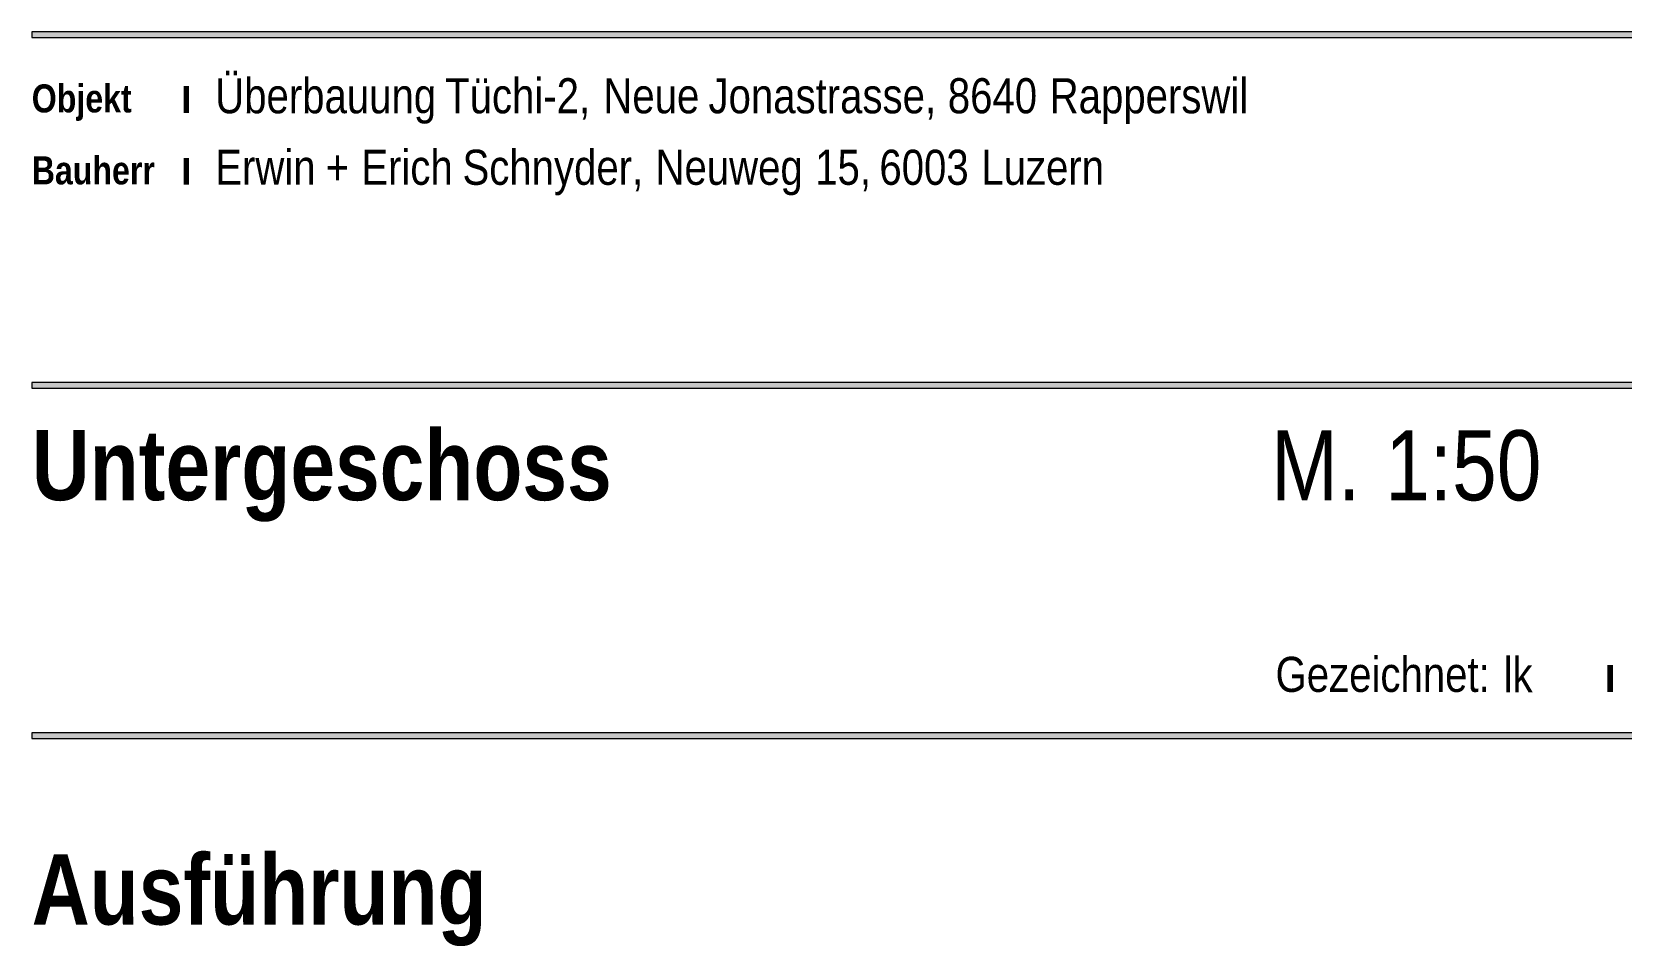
# Model space of a CAD drawing. Extents: x 885 to 2021, y 330 to 1122.
# Drawn here: x 1730.1 to 1843.5, y 569 to 634.2 of the extents above; entities that cross this region are included whole.
import ezdxf

# ---------------------------------------------------------------- set-up
doc = ezdxf.new("R2010")
doc.units = 0
doc.layers.get('0').update_dxf_attribs({"lineweight": 25})
doc.layers.add('900 Layout Beschriftungen', color=7, linetype='Continuous', lineweight=25)
doc.layers.add('P11_Plankopf_Ausführung_AF_4_800 Plankopf', color=7, linetype='Continuous', lineweight=25)
doc.styles.get("Standard").update_dxf_attribs({"font": 'arial.ttf'})

# ---------------------------------------------------------------- blocks, each defined once
blk = doc.blocks.new('Referenz-A0T8DITAAL', base_point=(1729.78, 502.06))
at = {"layer": 'P11_Plankopf_Ausführung_AF_4_800 Plankopf', "color": 0, "linetype": 'Continuous', "lineweight": 13, "ltscale": 16.9}
for p, q in [((1730.13, 634.17), (1730.13, 633.77)), ((1928.13, 634.17), (1730.13, 634.17)), ((1730.13, 633.77), (1928.13, 633.77)), ((1730.13, 609.17), (1730.13, 608.77)), ((1928.13, 609.17), (1730.13, 609.17)), ((1730.13, 608.77), (1928.13, 608.77)), ((1730.13, 584.17), (1730.13, 583.77)), ((1928.13, 584.17), (1730.13, 584.17)), ((1730.13, 583.77), (1928.13, 583.77))]:
    blk.add_line(p, q, dxfattribs=at)
at = {"layer": 'P11_Plankopf_Ausführung_AF_4_800 Plankopf', "color": 0, "linetype": 'Continuous', "lineweight": 0, "ltscale": 0.0169}
for points in [[(1730.13, 633.77), (1928.13, 633.77), (1730.13, 634.17)], [(1928.13, 633.77), (1928.13, 634.17), (1730.13, 634.17)], [(1730.13, 608.77), (1928.13, 608.77), (1730.13, 609.17)], [(1928.13, 608.77), (1928.13, 609.17), (1730.13, 609.17)], [(1730.13, 583.77), (1928.13, 583.77), (1730.13, 584.17)], [(1928.13, 583.77), (1928.13, 584.17), (1730.13, 584.17)]]:
    blk.add_solid(points, dxfattribs=at)
at = {"layer": '900 Layout Beschriftungen', "color": 0, "lineweight": 13, "attachment_point": 1}
for s, insert, char_height in [('{\\fArial Narrow|b1|i0;Untergeschoss}', (1730.13, 605.77), 5), ('{\\fArial Narrow;M.}', (1818.54, 605.76), 5), ('{\\fArial Narrow;1:50}', (1826.68, 605.76), 5), ('{\\fArial Narrow;lk}', (1835.13, 589.58), 2.5), ('{\\fArial Narrow|b1|i0;Ausführung}', (1730.13, 575.51), 5)]:
    blk.add_mtext(s, dxfattribs=dict(at, insert=insert, char_height=char_height))
at = {"layer": 'P11_Plankopf_Ausführung_AF_4_800 Plankopf', "color": 0, "linetype": 'Continuous', "lineweight": 13, "ltscale": 0.0169, "attachment_point": 1}
for s, insert, char_height in [('{\\fArial Narrow|b1|i0;Objekt}', (1730.13, 630.42), 2), ('{\\fArial Narrow;Überbauung}', (1743.22, 630.86), 2.5), ('{\\fArial Narrow;Tüchi-2,}', (1759.62, 630.86), 2.5), ('{\\fArial Narrow;Neue}', (1770.91, 630.86), 2.5), ('{\\fArial Narrow;Jonastrasse,}', (1778.41, 630.86), 2.5), ('{\\fArial Narrow;8640}', (1795.48, 630.86), 2.5), ('{\\fArial Narrow;Rapperswil}', (1802.75, 630.86), 2.5), ('{\\fArial Narrow|b1|i0;ı}', (1740.76, 630.88), 2.5), ('{\\fArial Narrow|b1|i0;Bauherr}', (1730.13, 625.29), 2), ('{\\fArial Narrow|b1|i0;ı}', (1740.76, 625.76), 2.5), ('{\\fArial Narrow;Erwin}', (1743.22, 625.76), 2.5), ('{\\fArial Narrow;+}', (1751.1, 625.76), 2.5), ('{\\fArial Narrow;Erich}', (1753.64, 625.76), 2.5), ('{\\fArial Narrow;Schnyder,}', (1760.86, 625.76), 2.5), ('{\\fArial Narrow;Neuweg}', (1774.63, 625.76), 2.5), ('{\\fArial Narrow;15,}', (1786.02, 625.76), 2.5), ('{\\fArial Narrow;6003}', (1790.6, 625.76), 2.5), ('{\\fArial Narrow;Luzern}', (1797.87, 625.76), 2.5), ('{\\fArial Narrow;Gezeichnet:}', (1818.86, 589.6), 2.5), ('{\\fArial Narrow|b1|i0;ı}', (1842.33, 589.6), 2.5)]:
    blk.add_mtext(s, dxfattribs=dict(at, insert=insert, char_height=char_height))

msp = doc.modelspace()

# ---------------------------------------------------------------- block references
at = {"color": 8, "lineweight": 25, "ltscale": 0.25, "true_color": 0x808080}
msp.add_blockref('Referenz-A0T8DITAAL', (1729.78, 502.06), dxfattribs=at)

doc.saveas('drawing.dxf')
